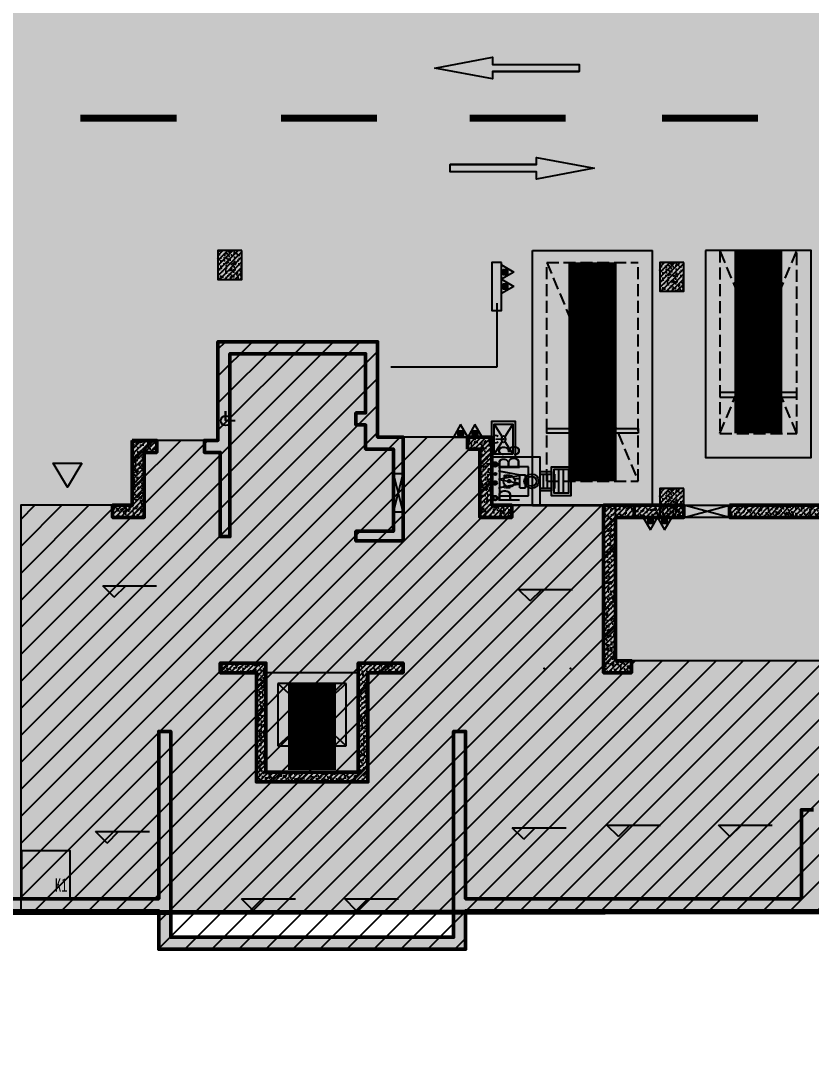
# Model space of a CAD drawing. Extents: x -1338203 to 1886333, y -530034 to 1031844.
# Drawn here: x 664247 to 680686, y 181383 to 202954 of the extents above; entities that cross this region are included whole.
import ezdxf

# ---------------------------------------------------------------- set-up
doc = ezdxf.new("R2010")
doc.units = 0
doc.header["$LTSCALE"] = 1000
doc.header["$MEASUREMENT"] = 0
doc.linetypes.add('A-001-平面B2$0$__DASH', pattern=[0.35, 0.25, -0.1])
doc.linetypes.add('DASH', pattern=[0.35, 0.25, -0.1])
for name, color, linetype in [('0A-P-PKNG-LINE', 9, 'Continuous'), ('0P-EQUIP-CW', 7, 'Continuous'), ('A-001-车位参照B1$0$A-001-车位参照B1$0$0A-P-PKNG-CAR(B)', 21, 'Continuous'), ('A-12-平面B1改$0$A-12-平面B1$0$0A-A-SYMB-ELEV', 150, 'Continuous'), ('A-12-平面B1改$0$A-12-平面B1$0$A-烟道风道', 57, 'Continuous'), ('A-12-平面B1改$0$AUDIT_D_230105163046-0', 2, 'Continuous'), ('p-a-core', 1, 'Continuous'), ('p-a-regular', 5, 'Continuous'), ('S-12-柱墙B1_1$0$0S-CW-HATCH', 251, 'Continuous'), ('S-12-柱墙B1_1$0$0S-CW-HATCH-UP', 251, 'Continuous'), ('S-12-柱墙B1_1$0$0S-S-HOLE', 55, 'Continuous'), ('S001地下一墙柱$0$S001地下一墙柱$0$0S-CC-LINE', 52, 'Continuous'), ('S001地下一墙柱$0$S001地下一墙柱$0$0S-CW-HATCH', 251, 'Continuous'), ('S001地下一墙柱$0$S001地下一墙柱$0$0S-CW-HATCH-UP', 251, 'Continuous'), ('VPIPE-给水', 3, 'Continuous'), ('中心线', 42, 'Continuous'), ('可见线', 7, 'Continuous'), ('地面指向箭头', 7, 'Continuous'), ('负一层消火栓$0$0P-ACC-FH', 7, 'Continuous'), ('负一层消火栓$0$0P-DIM-FH', 3, 'Continuous'), ('负一层消火栓$0$0P-EQUIP-FH', 7, 'Continuous'), ('负一层集水坑及排水沟$0$P001-预留预埋-B1$0$0A-O-FIXT', 6, 'Continuous'), ('负一层集水坑及排水沟$0$P001-预留预埋-B1$0$0P-EQUIP-WW', 7, 'Continuous'), ('负一层集水坑及排水沟$0$P001-预留预埋-B1$0$A-001-平面B1$0$0A-A-HATH', 8, 'Continuous'), ('负一层集水坑及排水沟$0$P001-预留预埋-B1$0$A-001-平面B1$0$0A-P-ROOF-DRAN', 190, 'Continuous'), ('负一层集水坑及排水沟$0$P001-预留预埋-B1$0$P001-预留预埋-B1$0$0P-EQUIP-WW', 7, 'Continuous')]:
    doc.layers.add(name, color=color, linetype=linetype)
for name, color, linetype, plot in [('A-001-主楼相对位置参照$0$AAD-A-MARK', 6, 'Continuous', False), ('A-12-平面B1改$0$AUDIT_D_230105163046-1', 6, 'Continuous', False), ('S-12-柱墙B1_1$0$AAD-A-MARK', 6, 'Continuous', False)]:
    doc.layers.add(name, color=color, linetype=linetype, plot=plot)
doc.layers.add('p-a-mini', color=7, linetype='Continuous', true_color=0x0050ff)
doc.layers.add('p-h-walkable', color=7, linetype='Continuous', lineweight=70, true_color=0xf0f0f0)
doc.layers.add('S-12-柱墙B1_1$0$0S-CW-LINE', color=7, linetype='Continuous', lineweight=50)
doc.styles.add('仿宋_GB2312', font='simfang.ttf', dxfattribs={"width": 0.7, "height": 4})
doc.styles.add('负一层集水坑及排水沟$0$P001-预留预埋-B1$0$P001-预留预埋-B1$0$AAD-TXT', font='AAD-TXT.shx', dxfattribs={"width": 0.7, "height": 3, "bigfont": 'AAD-HZTXT.shx'})
pattern_1 = [(45, (-2.43, -1.91), (-53.0330086, 53.0330086), []), (50, (-2.43, -1.91), (215.178055, -18.82564), [22.5, -247.5]), (355, (-2.43, -1.9), (-41.6254, 225.65764), [18, -198]), (100.4514, (15.5, -3.48), (173.552815, 206.83186), [19.12206, -210.342634]), (46.1842, (-2.43, 58.1), (320.17231, -49.6557), [33.75, -371.25]), (96.6356, (24.25, 53.95), (280.39881, 292.23536), [28.68309, -315.5139]), (351.1842, (-2.43, 58.1), (280.39858, 292.23558), [27, -297]), (21, (27.57, 43.09), (179.072116, -120.785667), [22.5, -247.5]), (326, (27.57, 43.1), (72.9946, 217.54501), [18, -198]), (71.4514, (42.5, 33.03), (252.06679, 96.75915), [19.12206, -210.342634]), (37.5, (-2.43, -1.91), (3.647957, 99.868156), [0, -195.6, 0, -201, 0, -198.75]), (7.5, (-2.43, -1.91), (78.920861, 118.323514), [0, -114.6, 0, -191.1, 0, -75.75]), (327.5, (-69.33, -1.91), (160.146731, -6.7664615), [0, -75, 0, -234, 0, -310.5]), (317.5, (-99.33, -1.91), (174.95585, 30.031495), [0, -97.5, 0, -155.4, 0, -220.5])]
pattern_2 = [(45, (0, 0), (-53.0330086, 53.0330086), []), (50, (0, 0), (215.178055, -18.82564), [22.5, -247.5]), (355, (0, 0), (-41.6254, 225.65764), [18, -198]), (100.4514, (17.93, -1.57), (173.552815, 206.83186), [19.12206, -210.342634]), (46.1842, (0, 60), (320.17231, -49.6557), [33.75, -371.25]), (96.6356, (26.68, 55.86), (280.39881, 292.23536), [28.68309, -315.5139]), (351.1842, (0, 60), (280.39858, 292.23558), [27, -297]), (21, (30, 45), (179.072116, -120.785667), [22.5, -247.5]), (326, (30, 45), (72.9946, 217.545014), [18, -198]), (71.4514, (44.92, 34.93), (252.06679, 96.75915), [19.12206, -210.342634]), (37.5, (0, 0), (3.647957, 99.868156), [0, -195.6, 0, -201, 0, -198.75]), (7.5, (0, 0), (78.920861, 118.323514), [0, -114.6, 0, -191.1, 0, -75.75]), (327.5, (-66.9, 0), (160.146731, -6.7664615), [0, -75, 0, -234, 0, -310.5]), (317.5, (-96.9, 0), (174.95585, 30.031495), [0, -97.5, 0, -155.4, 0, -220.5])]

# ---------------------------------------------------------------- blocks, each defined once
blk = doc.blocks.new('负一层集水坑及排水沟$0$P001-预留预埋-B1$0$$lvtry$00000191')
at = {"color": 0}
for p, q in [((-250, -50, 0), (-39, -219, 0)), ((39, -219, 0), (250, -50, 0)), ((-250, -450, 0), (-39, -281, 0)), ((39, -281, 0), (250, -450, 0))]:
    blk.add_line(p, q, dxfattribs=at)
at = {"color": 0, "elevation": 0}
for points in [[(300, -500), (300, 0), (-300, 0), (-300, -500)], [(250, -450), (250, -50), (-250, -50), (-250, -450)]]:
    blk.add_lwpolyline(points, close=True, dxfattribs=at)
at = {"color": 0}
blk.add_circle((0, -250, 0), 50, dxfattribs=at)
for p in [(0, -50, 0), (0, -250, 0)]:
    blk.add_point(p, dxfattribs=at)
blk = doc.blocks.new('负一层集水坑及排水沟$0$A$C2D5B4FF3')
at = {"layer": '负一层集水坑及排水沟$0$P001-预留预埋-B1$0$A-001-平面B1$0$0A-A-HATH'}
h = blk.add_hatch(dxfattribs=at)
h.set_pattern_fill('STEEL', color=256, scale=150, angle=495)
h.set_pattern_definition([(180, (-208180, -40365.8), (-2e-05, -238.125), []), (180, (-208264.19, -40450), (-2e-05, -238.125), [])])
h.paths.add_polyline_path([(50, 328), (350, 328), (350, 0), (50, 0)])
at = {"layer": '负一层集水坑及排水沟$0$P001-预留预埋-B1$0$0P-EQUIP-WW'}
for p, q in [((450, 491), (-50, 491)), ((450, 391), (-50, 391))]:
    blk.add_line(p, q, dxfattribs=at)
for points in [[(-100, 641), (500, 641), (500, 241), (-100, 241)], [(-50, 591), (450, 591), (450, 291), (-50, 291)]]:
    blk.add_lwpolyline(points, close=True, dxfattribs=at)
at = {"layer": '负一层集水坑及排水沟$0$P001-预留预埋-B1$0$A-001-平面B1$0$0A-P-ROOF-DRAN'}
for points in [[(0, 0), (0, 241), (400, 241), (400, 0)], [(50, 241), (350, 241), (350, 0), (50, 0)]]:
    blk.add_lwpolyline(points, close=True, dxfattribs=at)
blk = doc.blocks.new('负一层集水坑及排水沟$0$P001-预留预埋-B1$0$EREF')
at = {"layer": '负一层集水坑及排水沟$0$P001-预留预埋-B1$0$P001-预留预埋-B1$0$0P-EQUIP-WW'}
for p, q in [((81767, 163905), (81733, 163939)), ((81777, 163917), (81745, 163949)), ((81104, 163835), (81104, 163235)), ((81704, 163835), (81104, 163835)), ((81274, 163735), (81337, 163735)), ((81274, 163735), (81274, 163719)), ((81471, 163735), (81534, 163735)), ((81534, 163735), (81534, 163719)), ((81704, 163235), (81704, 163835)), ((81748, 163902), (81730, 163920)), ((81274, 163719), (81317, 163719)), ((81274, 163706), (81306, 163706)), ((81274, 163706), (81274, 163615)), ((81274, 163615), (81285, 163615)), ((81345, 163529), (81345, 163416)), ((81463, 163529), (81463, 163416)), ((81491, 163719), (81534, 163719)), ((81502, 163706), (81534, 163706)), ((81523, 163615), (81534, 163615)), ((81534, 163706), (81534, 163615)), ((81270, 163416), (81538, 163416)), ((81270, 163416), (81270, 163295)), ((81270, 163295), (81538, 163295)), ((81328, 163289), (81480, 163289)), ((81328, 163289), (81328, 163280)), ((81345, 163295), (81345, 163289)), ((81463, 163295), (81463, 163289)), ((81480, 163289), (81480, 163280)), ((81538, 163416), (81538, 163295)), ((81104, 163235), (81704, 163235)), ((81328, 163280), (81480, 163280)), ((81345, 163280), (81345, 163252)), ((81463, 163280), (81463, 163252))]:
    blk.add_line(p, q, dxfattribs=at)
blk.add_lwpolyline([(80904, 163992), (80904, 162992), (81904, 162992), (81904, 163992)], close=True, dxfattribs=at)
for centre, radius in [((81054, 163926), 50), ((81054, 163926), 35), ((81369, 163926), 40), ((81369, 163926), 25), ((81554, 163926), 25), ((81554, 163926), 15), ((81754, 163926), 50), ((81754, 163926), 25), ((81404, 163635), 121), ((81404, 163635), 27), ((81404, 163170), 151), ((81404, 163170), 102)]:
    blk.add_circle(centre, radius, dxfattribs=at)
at = {"layer": '负一层集水坑及排水沟$0$P001-预留预埋-B1$0$P001-预留预埋-B1$0$0P-EQUIP-WW', "style": '负一层集水坑及排水沟$0$P001-预留预埋-B1$0$P001-预留预埋-B1$0$AAD-TXT', "width": 0.7}
blk.add_text('PWB3', height=450, dxfattribs=at).set_placement((80962, 163414, 3000))
blk = doc.blocks.new('负一层集水坑及排水沟')
at = {"rotation": 90}
blk.add_blockref('负一层集水坑及排水沟$0$P001-预留预埋-B1$0$EREF', (71674, -194914, 0), dxfattribs=at)
at = {"ltscale": 0.002, "rotation": 270}
blk.add_blockref('负一层集水坑及排水沟$0$A$C2D5B4FF3', (-91319, -113310, 0), dxfattribs=at)
at = {"layer": '负一层集水坑及排水沟$0$P001-预留预埋-B1$0$0A-O-FIXT', "xscale": -1.250000000000001, "yscale": 0.9600000000000013, "rotation": 90}
blk.add_blockref('负一层集水坑及排水沟$0$P001-预留预埋-B1$0$$lvtry$00000191', (-92319, -112635, 0), dxfattribs=at)
blk = doc.blocks.new('负一层消火栓$0$$TwtSys$00000546')
h = blk.add_hatch()
h.set_pattern_fill('ANSI31', color=256, scale=200, style=0)
h.set_pattern_definition([(45, (-38543.802, -6670.83), (-17.67767, 17.67767), [])])
h.paths.add_polyline_path([(-65, 174), (65, 174), (65, 44), (-65, 44)])
for points in [[(0, 344), (-198, 0), (198, 0)], [(-65, 174), (65, 174), (65, 44), (-65, 44)]]:
    blk.add_lwpolyline(points, close=True)
blk = doc.blocks.new('负一层消火栓')
at = {"layer": '负一层消火栓$0$0P-ACC-FH'}
blk.add_lwpolyline([(-92119, -108960), (-92319, -108960), (-92319, -109960), (-92119, -109960)], close=True, dxfattribs=at)
at = {"layer": '负一层消火栓$0$0P-DIM-FH'}
for p, q in [((-92219, -109810, 800), (-92219, -111139, 800)), ((-92219, -111139, 800), (-94422, -111139, 800))]:
    blk.add_line(p, q, dxfattribs=at)
at = {"layer": '负一层消火栓$0$0P-EQUIP-FH', "yscale": 0.75, "zscale": 0.75}
for p, xscale, rotation in [((-92119, -109161, 800), -0.75, 270), ((-92119, -109161, 800), -0.75, 270), ((-92119, -109459, 800), -0.75, 270), ((-92119, -109459, 800), -0.75, 270), ((-89025, -114260), 0.75, 180), ((-88728, -114260), 0.75, 180)]:
    blk.add_blockref('负一层消火栓$0$$TwtSys$00000546', p, dxfattribs=dict(at, xscale=xscale, rotation=rotation))
at = {"layer": '负一层消火栓$0$0P-EQUIP-FH', "xscale": 0.75, "yscale": 0.75, "zscale": 0.75}
for p in [(-92970, -112590), (-92672, -112590)]:
    blk.add_blockref('负一层消火栓$0$$TwtSys$00000546', p, dxfattribs=at)
blk = doc.blocks.new('$TwtSys$00000320')
at = {"const_width": 20}
for points in [[(0, 0), (0, -121)], [(-37, -83), (37, -83)]]:
    blk.add_lwpolyline(points, dxfattribs=at)
blk = doc.blocks.new('A$Cee0fc4ce')
at = {"layer": 'VPIPE-给水'}
blk.add_arc((-92244, -112635), 75, 45, 315, dxfattribs=at)
at = {"layer": '0P-EQUIP-CW', "xscale": 1.5, "yscale": 1.5, "zscale": 1.5, "rotation": 89.99999999999994}
blk.add_blockref('$TwtSys$00000320', (-92244, -112635), dxfattribs=at)
blk = doc.blocks.new('直行')
at = {"layer": '地面指向箭头'}
blk.add_hatch(color=251, dxfattribs=at).paths.add_polyline_path([(-29241, 4059962), (-29466, 4058762), (-29316, 4058762), (-29316, 4056961), (-29166, 4056961), (-29166, 4058762), (-29016, 4058762)])
at = {"layer": '地面指向箭头', "color": 251}
blk.add_lwpolyline([(-29316, 4058762), (-29316, 4056961), (-29316, 4058762), (-29316, 4058762), (-29466, 4058762), (-29241, 4059962), (-29016, 4058762), (-29166, 4058762), (-29166, 4056961), (-29316, 4056961), (-29316, 4056961)], dxfattribs=at)
blk = doc.blocks.new('A$C9cb663f1')
at = {"layer": '中心线', "color": 251, "const_width": 150}
for points in [[(252843, -160832), (254843, -160832)], [(257012, -160832), (259012, -160832)], [(260934, -160832), (262934, -160832)], [(264934, -160832), (266934, -160832)]]:
    blk.add_lwpolyline(points, dxfattribs=at)
at = {"layer": '地面指向箭头', "color": 251}
for p, rotation in [((4320173, -130550), 90), ((-3796433, -191114), 270)]:
    blk.add_blockref('直行', p, dxfattribs=dict(at, rotation=rotation))
blk = doc.blocks.new('A$C488321c4')
at = {"layer": '地面指向箭头'}
h = blk.add_hatch(color=251, dxfattribs=at)
h.dxf.hatch_style = 1
h.paths.add_polyline_path([(252872, -168008), (252572, -168508), (252272, -168008)])
at = {"layer": '地面指向箭头', "color": 251, "flags": 128}
blk.add_lwpolyline([(252872, -168008), (252572, -168508), (252272, -168008), (252872, -168008)], dxfattribs=at)
blk = doc.blocks.new('JSK')
at = {"layer": '可见线', "color": 1, "elevation": -83150}
blk.add_lwpolyline([(106936, -109080), (107936, -109080), (107936, -110080), (106936, -110080)], close=True, dxfattribs=at)
at = {"layer": '可见线', "color": 1, "style": '仿宋_GB2312', "width": 0.7}
blk.add_text('K1', height=275.7, dxfattribs=at).set_placement((107625, -109932, -83150))
blk = doc.blocks.new('A-001-车位参照B1$0$A-001-车位参照B1$0$A-001-车位参照B1$0$A$C43AE5A3B')
at = {"color": 241}
blk.add_lwpolyline([(2500, 0), (2500, 4300), (300, 4300), (300, 0)], close=True, dxfattribs=at)
at = {"color": 241, "linetype": 'DASH'}
for points in [[(2200, 0), (2200, 3800), (600, 3800), (600, 0), (2200, 0)], [(600, 3800), (2200, 0)], [(2200, 3800), (600, 0)]]:
    blk.add_lwpolyline(points, dxfattribs=at)
at = {"color": 241}
blk.add_lwpolyline([(2200, 3050), (600, 3050), (600, 2950), (2200, 2950), (2200, 3050)], dxfattribs=at)
at = {"layer": 'p-a-mini', "ltscale": 0.002, "const_width": 1000}
blk.add_lwpolyline([(1400, 0), (1400, 3800)], dxfattribs=at)
blk = doc.blocks.new('A-12-平面B1改')
at = {"layer": 'A-12-平面B1改$0$A-12-平面B1$0$0A-A-SYMB-ELEV'}
for p, q in [((-2316, -3671), (-2556, -3431)), ((-2556, -3431), (-1436, -3431)), ((-2316, -3671), (-2076, -3431)), ((6335, -3747), (6095, -3507)), ((6095, -3507), (7215, -3507)), ((6335, -3747), (6575, -3507)), ((8168, -8647), (7928, -8407)), ((7928, -8407), (9048, -8407)), ((8168, -8647), (8408, -8407)), ((10488, -8647), (10248, -8407)), ((10248, -8407), (11368, -8407)), ((10488, -8647), (10728, -8407)), ((-2465, -8783), (-2705, -8543)), ((-2705, -8543), (-1585, -8543)), ((-2465, -8783), (-2225, -8543)), ((6200, -8703), (5960, -8463)), ((5960, -8463), (7080, -8463)), ((6200, -8703), (6440, -8463)), ((573, -10183), (333, -9943)), ((333, -9943), (1453, -9943)), ((573, -10183), (813, -9943)), ((2718, -10183), (2478, -9943)), ((2478, -9943), (3598, -9943)), ((2718, -10183), (2958, -9943))]:
    blk.add_line(p, q, dxfattribs=at)
at = {"layer": 'A-12-平面B1改$0$A-12-平面B1$0$A-烟道风道'}
for p in [(6625, -5150), (7173, -5150)]:
    blk.add_point(p, dxfattribs=at)
at = {"layer": 'A-12-平面B1改$0$AUDIT_D_230105163046-0'}
for p, q in [((2507, -5465), (1087, -5465)), ((1087, -5465), (1087, -6761)), ((2507, -6761), (1087, -5465)), ((2507, -5465), (1087, -6761)), ((2507, -6761), (2507, -5465)), ((1087, -6761), (2507, -6761)), ((2223, -6923), (1371, -6923)), ((1371, -6923), (1371, -7085)), ((1371, -7085), (2223, -7085)), ((2223, -7085), (2223, -6923))]:
    blk.add_line(p, q, dxfattribs=at)
at = {"layer": 'A-12-平面B1改$0$AUDIT_D_230105163046-1'}
for q in [(0, 200), (0, 200), (0, 200), (200, 0), (200, 0), (200, 0)]:
    blk.add_line((0, 0), q, dxfattribs=at)
blk.add_circle((0, 0), 100, dxfattribs=at)
blk.add_circle((0, 0), 100, dxfattribs=at)
blk.add_circle((0, 0), 100, dxfattribs=at)
blk = doc.blocks.new('A-001-主楼相对位置参照')
at = {"layer": 'A-001-主楼相对位置参照$0$AAD-A-MARK'}
blk.add_lwpolyline([(-97019, -119560), (-95099, -119560), (-95099, -117490), (-97019, -117490)], close=True, dxfattribs=at)
blk = doc.blocks.new('S-12-柱墙B1_1', base_point=(-588474, -346969))
at = {"layer": 'S-12-柱墙B1_1$0$0S-CW-HATCH'}
h = blk.add_hatch(color=256, dxfattribs=at)
h.dxf.hatch_style = 1
h.paths.add_polyline_path([(-584784, -348869), (-584984, -348869), (-584984, -349269), (-585764, -349269), (-585764, -349469), (-584784, -349469)])
h.paths.add_polyline_path([(-584984, -348069), (-584784, -348069), (-584784, -347309), (-585314, -347309), (-585314, -345329), (-588634, -345329), (-588634, -347379), (-588914, -347379), (-588914, -347629), (-588584, -347629), (-588584, -349379), (-588384, -349379), (-588384, -345579), (-585564, -345579), (-585564, -346809), (-585764, -346809), (-585764, -347059), (-585564, -347059), (-585564, -347559), (-584984, -347559)])
h = blk.add_hatch(color=256, dxfattribs=at)
h.dxf.hatch_style = 1
h.paths.add_polyline_path([(-590414, -347379), (-590414, -348729), (-590824, -348729), (-590824, -348979), (-590164, -348979), (-590164, -347629), (-589904, -347629), (-589904, -347379)])
h = blk.add_hatch(color=256, dxfattribs=at)
h.dxf.hatch_style = 1
h.paths.add_polyline_path([(-583444, -347559), (-583184, -347559), (-583184, -348979), (-582524, -348979), (-582524, -348729), (-582934, -348729), (-582934, -347309), (-583444, -347309)])
h = blk.add_hatch(color=256, dxfattribs=at)
h.dxf.hatch_style = 1
h.paths.add_polyline_path([(-544824, -351749), (-545074, -351749), (-545074, -350749), (-544824, -350749), (-544824, -348729), (-549444, -348729), (-549444, -348979), (-545074, -348979), (-545074, -351959), (-545424, -351959), (-545424, -352209), (-545074, -352209), (-545074, -355139), (-544824, -355139), (-544824, -355839), (-545074, -355839), (-545074, -356909), (-548299, -356909), (-548299, -355059), (-548549, -355059), (-548549, -356909), (-555534, -356909), (-555534, -353429), (-555784, -353429), (-555784, -357709), (-561664, -357709), (-561664, -353429), (-561914, -353429), (-561914, -356909), (-568899, -356909), (-568899, -355059), (-569149, -355059), (-569149, -356909), (-572374, -356909), (-572374, -354579), (-572624, -354579), (-572624, -356909), (-572774, -356909), (-572774, -354579), (-573024, -354579), (-573024, -356909), (-576249, -356909), (-576249, -355059), (-576499, -355059), (-576499, -356909), (-583484, -356909), (-583484, -353429), (-583734, -353429), (-583734, -357709), (-589614, -357709), (-589614, -353429), (-589864, -353429), (-589864, -356909), (-596849, -356909), (-596849, -355059), (-597099, -355059), (-597099, -356909), (-600324, -356909), (-600324, -352209), (-599974, -352209), (-599974, -351959), (-600324, -351959), (-600324, -348979), (-599554, -348979), (-599554, -348729), (-600574, -348729), (-600574, -357159), (-589864, -357159), (-589864, -357959), (-583484, -357959), (-583484, -357159), (-561914, -357159), (-561914, -357959), (-555534, -357959), (-555534, -357159), (-544824, -357159)])
h = blk.add_hatch(color=256, dxfattribs=at)
h.dxf.hatch_style = 1
h.paths.add_polyline_path([(-580364, -351959), (-580364, -348979), (-579974, -348979), (-579974, -348729), (-580614, -348729), (-580614, -352209), (-580034, -352209), (-580034, -351959)])
h = blk.add_hatch(color=256, dxfattribs=at)
h.dxf.hatch_style = 1
h.paths.add_polyline_path([(-579974, -348729), (-578944, -348729), (-578944, -348979), (-579974, -348979)])
h = blk.add_hatch(color=256, dxfattribs=at)
h.dxf.hatch_style = 1
h.paths.add_polyline_path([(-577994, -348729), (-574324, -348729), (-574324, -348979), (-577994, -348979)])
h = blk.add_hatch(color=256, dxfattribs=at)
h.dxf.hatch_style = 1
h.paths.add_polyline_path([(-585514, -352209), (-584784, -352209), (-584784, -352009), (-585714, -352009), (-585714, -354279), (-587634, -354279), (-587634, -352009), (-588584, -352009), (-588584, -352209), (-587834, -352209), (-587834, -354479), (-585514, -354479)])
at = {"layer": 'S-12-柱墙B1_1$0$0S-CW-HATCH-UP'}
h = blk.add_hatch(dxfattribs=at)
h.set_pattern_fill('钢筋混凝土', color=256, scale=30)
h.set_pattern_definition(pattern_2)
h.paths.add_polyline_path([(-584984, -348069), (-584784, -348069), (-584784, -347309), (-585314, -347309), (-585314, -345329), (-588634, -345329), (-588634, -347379), (-588914, -347379), (-588914, -347629), (-588584, -347629), (-588584, -349379), (-588384, -349379), (-588384, -345579), (-585564, -345579), (-585564, -346809), (-585764, -346809), (-585764, -347059), (-585564, -347059), (-585564, -347559), (-584984, -347559)])
h.paths.add_polyline_path([(-584784, -348869), (-584984, -348869), (-584984, -349269), (-585764, -349269), (-585764, -349469), (-584784, -349469)])
h = blk.add_hatch(dxfattribs=at)
h.set_pattern_fill('钢筋混凝土', color=256, scale=30)
h.set_pattern_definition(pattern_1)
h.paths.add_polyline_path([(-590414, -347379), (-590414, -348729), (-590824, -348729), (-590824, -348979), (-590164, -348979), (-590164, -347629), (-589904, -347629), (-589904, -347379)])
h = blk.add_hatch(dxfattribs=at)
h.set_pattern_fill('钢筋混凝土', color=256, scale=30)
h.set_pattern_definition(pattern_1)
h.paths.add_polyline_path([(-583444, -347559), (-583184, -347559), (-583184, -348979), (-582524, -348979), (-582524, -348729), (-582934, -348729), (-582934, -347309), (-583444, -347309)])
h = blk.add_hatch(dxfattribs=at)
h.set_pattern_fill('钢筋混凝土', color=256, scale=30)
h.set_pattern_definition(pattern_2)
h.paths.add_polyline_path([(-545074, -350749), (-544824, -350749), (-544824, -348729), (-549444, -348729), (-549444, -348979), (-545074, -348979), (-545074, -351959), (-545424, -351959), (-545424, -352209), (-545074, -352209), (-545074, -355139), (-544824, -355139), (-544824, -355839), (-545074, -355839), (-545074, -356909), (-548299, -356909), (-548299, -355059), (-548549, -355059), (-548549, -356909), (-555534, -356909), (-555534, -353429), (-555784, -353429), (-555784, -357709), (-561664, -357709), (-561664, -353429), (-561914, -353429), (-561914, -356909), (-568899, -356909), (-568899, -355059), (-569149, -355059), (-569149, -356909), (-572374, -356909), (-572374, -354579), (-572624, -354579), (-572624, -356909), (-572774, -356909), (-572774, -354579), (-573024, -354579), (-573024, -356909), (-576249, -356909), (-576249, -355059), (-576499, -355059), (-576499, -356909), (-583484, -356909), (-583484, -353429), (-583734, -353429), (-583734, -357709), (-589614, -357709), (-589614, -353429), (-589864, -353429), (-589864, -356909), (-596849, -356909), (-596849, -355059), (-597099, -355059), (-597099, -356909), (-600324, -356909), (-600324, -352209), (-599974, -352209), (-599974, -351959), (-600324, -351959), (-600324, -348979), (-599554, -348979), (-599554, -348729), (-600574, -348729), (-600574, -357159), (-589864, -357159), (-589864, -357959), (-583484, -357959), (-583484, -357159), (-561914, -357159), (-561914, -357959), (-555534, -357959), (-555534, -357159), (-544824, -357159), (-544824, -351749), (-545074, -351749)])
h = blk.add_hatch(dxfattribs=at)
h.set_pattern_fill('钢筋混凝土', color=256, scale=30)
h.set_pattern_definition(pattern_1)
h.paths.add_polyline_path([(-580364, -351959), (-580364, -348979), (-579974, -348979), (-579974, -348729), (-580614, -348729), (-580614, -352209), (-580034, -352209), (-580034, -351959)])
h = blk.add_hatch(dxfattribs=at)
h.set_pattern_fill('钢筋混凝土', color=256, scale=30)
h.set_pattern_definition([(45, (0, 0), (-53.033009, 53.033009), []), (50, (0, 0), (215.178055, -18.82564), [22.5, -247.5]), (355, (0, 0), (-41.6254, 225.65764), [18, -198]), (100.4514, (17.93, -1.57), (173.552815, 206.83186), [19.12206, -210.342634]), (46.1842, (0, 60), (320.17231, -49.6557), [33.75, -371.25]), (96.6356, (26.68, 55.86), (280.39881, 292.23536), [28.68309, -315.5139]), (351.1842, (0, 60), (280.39858, 292.23558), [27, -297]), (21, (30, 45), (179.072116, -120.785667), [22.5, -247.5]), (326, (30, 45), (72.9946, 217.54501), [18, -198]), (71.4514, (44.92, 34.93), (252.06679, 96.75915), [19.12206, -210.342634]), (37.5, (0, 0), (3.647957, 99.868156), [0, -195.6, 0, -201, 0, -198.75]), (7.5, (0, 0), (78.920861, 118.323514), [0, -114.6, 0, -191.1, 0, -75.75]), (327.5, (-66.9, 0), (160.146731, -6.7664615), [0, -75, 0, -234, 0, -310.5]), (317.5, (-96.9, 0), (174.95585, 30.031495), [0, -97.5, 0, -155.4, 0, -220.5])])
h.paths.add_polyline_path([(-579974, -348729), (-578944, -348729), (-578944, -348979), (-579974, -348979)])
h = blk.add_hatch(dxfattribs=at)
h.set_pattern_fill('钢筋混凝土', color=256, scale=30)
h.set_pattern_definition(pattern_2)
h.paths.add_polyline_path([(-577994, -348729), (-574324, -348729), (-574324, -348979), (-577994, -348979)])
h = blk.add_hatch(dxfattribs=at)
h.set_pattern_fill('钢筋混凝土', color=256, scale=30)
h.set_pattern_definition([(45, (1033848.31, 362347.52), (-53.0330086, 53.0330086), []), (50, (1033848.31, 362347.52), (215.178055, -18.82564), [22.5, -247.5]), (355, (1033848.31, 362347.52), (-41.6254, 225.65764), [18, -198]), (100.4514, (1033866.24, 362345.95), (173.552815, 206.831863), [19.122057, -210.342634]), (46.1842, (1033848.3, 362407.52), (320.172315, -49.655704), [33.75, -371.25]), (96.6356, (1033875, 362403.4), (280.39881, 292.23536), [28.683086, -315.5139]), (351.1842, (1033848.3, 362407.52), (280.398584, 292.23558), [27, -297]), (21, (1033878.31, 362392.52), (179.072116, -120.785667), [22.5, -247.5]), (326, (1033878.31, 362392.52), (72.9946, 217.545014), [18, -198]), (71.4514, (1033893.24, 362382.46), (252.066789, 96.75915), [19.122057, -210.342634]), (37.5, (1033848.31, 362347.52), (3.6479566, 99.868156), [0, -195.6, 0, -201, 0, -198.75]), (7.5, (1033848.31, 362347.52), (78.920861, 118.3235136), [0, -114.6, 0, -191.1, 0, -75.75]), (327.5, (1033781.41, 362347.52), (160.146731, -6.7664615), [0, -75, 0, -234, 0, -310.5]), (317.5, (1033751.41, 362347.52), (174.955851, 30.031495), [0, -97.5, 0, -155.4, 0, -220.5])])
h.paths.add_polyline_path([(-585514, -352209), (-584784, -352209), (-584784, -352009), (-585714, -352009), (-585714, -354279), (-587634, -354279), (-587634, -352009), (-588584, -352009), (-588584, -352209), (-587834, -352209), (-587834, -354479), (-585514, -354479)])
at = {"layer": 'S-12-柱墙B1_1$0$0S-CW-LINE'}
for points in [[(-588364, -345329), (-588364, -345329), (-588634, -345329), (-588634, -347379), (-588914, -347379), (-588914, -347629), (-588584, -347629), (-588584, -349379), (-588384, -349379), (-588384, -345579), (-585564, -345579), (-585564, -346809), (-585764, -346809), (-585764, -347059), (-585564, -347059), (-585564, -347559), (-584984, -347559), (-584984, -349269), (-585764, -349269), (-585764, -349469), (-584784, -349469), (-584784, -347309), (-585314, -347309), (-585314, -345329), (-588364, -345329)], [(-561914, -357159), (-583484, -357159), (-583484, -357959), (-589864, -357959), (-589864, -357159), (-600574, -357159)], [(-596849, -356909), (-589864, -356909), (-589864, -353429), (-589614, -353429), (-589614, -357709), (-583734, -357709), (-583734, -353429), (-583484, -353429), (-583484, -356909), (-576499, -356909), (-576499, -355059), (-576249, -355059)]]:
    blk.add_lwpolyline(points, dxfattribs=at)
for points in [[(-590414, -347379), (-590414, -348729), (-590824, -348729), (-590824, -348979), (-590164, -348979), (-590164, -347629), (-589904, -347629), (-589904, -347379)], [(-583444, -347559), (-583184, -347559), (-583184, -348979), (-582524, -348979), (-582524, -348729), (-582934, -348729), (-582934, -347309), (-583444, -347309)], [(-580364, -351959), (-580364, -348979), (-579974, -348979), (-579974, -348729), (-580614, -348729), (-580614, -352209), (-580034, -352209), (-580034, -351959)], [(-579974, -348729), (-578944, -348729), (-578944, -348979), (-579974, -348979)], [(-577994, -348729), (-574324, -348729), (-574324, -348979), (-577994, -348979)], [(-585514, -352209), (-584784, -352209), (-584784, -352009), (-585714, -352009), (-585714, -354279), (-587634, -354279), (-587634, -352009), (-588584, -352009), (-588584, -352209), (-587834, -352209), (-587834, -354479), (-585514, -354479)]]:
    blk.add_lwpolyline(points, close=True, dxfattribs=at)
at = {"layer": 'S-12-柱墙B1_1$0$0S-S-HOLE'}
for p, q in [((-584984, -348869), (-584784, -348069)), ((-584784, -348869), (-584984, -348069)), ((-578944, -348979), (-577994, -348729)), ((-577994, -348979), (-578944, -348729))]:
    blk.add_line(p, q, dxfattribs=at)
for points in [[(-584984, -348069), (-584784, -348069), (-584784, -348869), (-584984, -348869)], [(-578944, -348729), (-577994, -348729), (-577994, -348979), (-578944, -348979)]]:
    blk.add_lwpolyline(points, close=True, dxfattribs=at)
at = {"layer": 'S-12-柱墙B1_1$0$AAD-A-MARK'}
blk.add_lwpolyline([(-588474, -346769), (-588474, -346969), (-588274, -346969)], dxfattribs=at)
blk.add_circle((-588474, -346969), 100, dxfattribs=at)

msp = doc.modelspace()

# ---------------------------------------------------------------- hatches: boundary and pattern name
at = {"ltscale": 0.002}
h = msp.add_hatch(dxfattribs=at)
h.set_pattern_fill('ANSI31', color=8, scale=250)
h.set_pattern_definition([(45, (321361.53, 273455.2), (-280.633, 280.633), [])])
h.paths.add_polyline_path([(664246.6, 192879.1), (664246.6, 184449.1), (667116.6, 184449.1), (667116.6, 183649.1), (673496.6, 183649.1), (673496.6, 184449.1), (695066.6, 184449.1), (695066.6, 183649.1), (701446.6, 183649.1), (701446.6, 184449.1), (712156.6, 184449.1), (712156.7, 189399.5), (704316.6, 189399.5), (704316.6, 192879.1), (701996.6, 192879.1), (701996.6, 194229.1), (700216.6, 194229.1), (700216.6, 196279), (696896.6, 196279), (696896.6, 194299.1), (694516.6, 194299.1), (694516.6, 192879.1), (694516.6, 189649.1), (684206.6, 189649.1), (684206.6, 192879), (681131.6, 192879.1), (681131.6, 189649.1), (676616.6, 189649.1), (676616.6, 192879.1), (674046.6, 192879.1), (674046.6, 194299.1), (671666.6, 194299.1), (671666.6, 196279), (668346.6, 196279), (668346.6, 194229.1), (666566.6, 194229.1), (666566.6, 192879.1)])
at = {"layer": 'p-h-walkable', "ltscale": 0.002}
h = msp.add_hatch(color=256, dxfattribs=at)
h.dxf.hatch_style = 1
h.paths.add_polyline_path([(633826.6, 244460.7), (640276.6, 244575.6), (640576.6, 234544.8), (645576.7, 234544.6), (645576.7, 209278.9), (732355.9, 209029), (732355.1, 235229.9), (738506.7, 235229.9), (738506.6, 268838.9), (732734.3, 268838.9), (732734.3, 272898.9), (711963.1, 272898.9), (711963.1, 278984.7), (717256.7, 278984.7), (717256.7, 284049), (733571.6, 284135.6), (733996.6, 290449.1), (739216.6, 290449.1), (739766.6, 284299.1), (754626.6, 284299.1), (755296.6, 290449.1), (760516.6, 290449.1), (760816.6, 283049.1), (760816.3, 275879.2), (775122.6, 275879.2), (776006.6, 274138.9), (776006.6, 259429.1), (778716.6, 259429.1), (778716.6, 238849.1), (783416.6, 238849.1), (783416.6, 237229.1), (782066.6, 237229.1), (782066.6, 234429.1), (779546.6, 234429.1), (779546.6, 237129.1), (773916.6, 237129.1), (773916.6, 243229.1), (764306.6, 243225.6), (764306.6, 236639.1), (760766.6, 236639.1), (760766.6, 234429.1), (758246.6, 234429.1), (758246.6, 238649.1), (762116.6, 238649.1), (762116.6, 243225.6), (748656.6, 243225.6), (748756.3, 207529.1), (800106.6, 207528.9), (800206.7, 201639.7), (812908.2, 202239.1), (812576.6, 180449.3), (744206, 180449.3), (744206, 173439), (728556.7, 173439), (728556.6, 122289.1), (746356.6, 122289.1), (750916.6, 132325.6), (842896.6, 132325.6), (843211.6, 121345.6), (839116.6, 121345.6), (839116.6, 93449.1), (864906.6, 93449.1), (864906.6, 79694), (875856.6, 74929.1), (875856.6, 65749.1), (834560.6, 65749.1), (839142.9, 28436.3), (869465.5, 32160.2), (871163.4, 18334), (873704.3, 18646.1), (877328.9, 5540.2), (761876.2, -8638.5), (761133.2, 2082.3), (764950.9, 5291.5), (763253.1, 19116.3), (799242.7, 23536.1), (793807.6, 65749.1), (750756.6, 65749.1), (751556.6, 81645.6), (636016.6, 81645.6), (636016.6, 96345.6), (629416.6, 96345.6), (629416.6, 118203.2), (622306.6, 118203.2), (622286.6, 139083.2), (644406.6, 137003.2), (644406.6, 129968.2), (656656.6, 129968.2), (656406.6, 138083.2), (712156.6, 138083.2), (711856.6, 184449.1), (581811.6, 184349.1), (581826.6, 197199.1), (585876.6, 197449.1), (585976.6, 209279), (629226.6, 209578.9), (628926.8, 236145.4), (633826.6, 236145.6)])
at = {"layer": 'S001地下一墙柱$0$S001地下一墙柱$0$0S-CW-HATCH'}
h = msp.add_hatch(color=256, dxfattribs=at)
h.dxf.hatch_style = 1
h.paths.add_polyline_path([(668846.7, 198175), (668346.7, 198175), (668346.7, 197575), (668846.7, 197575)])
h = msp.add_hatch(color=256, dxfattribs=at)
h.dxf.hatch_style = 1
h.paths.add_polyline_path([(678036.6, 197928.8), (677536.6, 197928.8), (677536.6, 197328.8), (678036.6, 197328.8)])
h = msp.add_hatch(color=256, dxfattribs=at)
h.dxf.hatch_style = 1
h.paths.add_polyline_path([(678036.6, 193229.1), (677536.6, 193229.1), (677536.6, 192629.1), (678036.6, 192629.1)])
at = {"layer": 'S001地下一墙柱$0$S001地下一墙柱$0$0S-CW-HATCH-UP'}
h = msp.add_hatch(dxfattribs=at)
h.set_pattern_fill('钢筋混凝土', color=256, scale=30)
h.set_pattern_definition([(45, (701157.44, 207126.73), (-53.03301, 53.03301), []), (50, (701157.44, 207126.73), (215.1781, -18.8256), [22.5, -247.5]), (355, (701157.44, 207126.73), (-41.6254, 225.6576), [18, -198]), (100.4514, (701175.37, 207125.16), (173.5528, 206.8319), [19.122, -210.3426]), (46.1842, (701157.44, 207186.73), (320.1723, -49.6557), [33.75, -371.25]), (96.6356, (701184.12, 207182.6), (280.3988, 292.2354), [28.683, -315.514]), (351.1842, (701157.44, 207186.73), (280.3986, 292.2356), [27, -297]), (21, (701187.44, 207171.73), (179.0721, -120.7857), [22.5, -247.5]), (326, (701187.44, 207171.73), (72.9946, 217.545), [18, -198]), (71.4514, (701202.36, 207161.66), (252.0668, 96.7591), [19.122, -210.3426]), (37.5, (701157.44, 207126.73), (3.64796, 99.86816), [0, -195.6, 0, -201, 0, -198.75]), (7.5, (701157.44, 207126.73), (78.92086, 118.3235), [0, -114.6, 0, -191.1, 0, -75.75]), (327.5, (701090.54, 207126.73), (160.14673, -6.76646), [0, -75, 0, -234, 0, -310.5]), (317.5, (701060.54, 207126.73), (174.95585, 30.0315), [0, -97.5, 0, -155.4, 0, -220.5])])
h.paths.add_polyline_path([(668846.7, 198175), (668346.7, 198175), (668346.7, 197575), (668846.7, 197575)])
h = msp.add_hatch(dxfattribs=at)
h.set_pattern_fill('钢筋混凝土', color=256, scale=30)
h.set_pattern_definition([(45, (710347.33, 206880.546), (-53.03301, 53.03301), []), (50, (710347.33, 206880.55), (215.1781, -18.8256), [22.5, -247.5]), (355, (710347.33, 206880.55), (-41.6254, 225.6576), [18, -198]), (100.4514, (710365.26, 206878.98), (173.5528, 206.8319), [19.122, -210.3426]), (46.1842, (710347.33, 206940.55), (320.1723, -49.6557), [33.75, -371.25]), (96.6356, (710374, 206936.4), (280.3988, 292.2354), [28.683, -315.514]), (351.1842, (710347.33, 206940.55), (280.3986, 292.2356), [27, -297]), (21, (710377.33, 206925.55), (179.0721, -120.7857), [22.5, -247.5]), (326, (710377.33, 206925.55), (72.9946, 217.545), [18, -198]), (71.4514, (710392.25, 206915.48), (252.0668, 96.7591), [19.122, -210.3426]), (37.5, (710347.33, 206880.546), (3.64796, 99.86816), [0, -195.6, 0, -201, 0, -198.75]), (7.5, (710347.33, 206880.55), (78.92086, 118.3235), [0, -114.6, 0, -191.1, 0, -75.75]), (327.5, (710280.43, 206880.546), (160.14673, -6.76646), [0, -75, 0, -234, 0, -310.5]), (317.5, (710250.43, 206880.55), (174.95585, 30.0315), [0, -97.5, 0, -155.4, 0, -220.5])])
h.paths.add_polyline_path([(678036.6, 197928.8), (677536.6, 197928.8), (677536.6, 197328.8), (678036.6, 197328.8)])
h = msp.add_hatch(dxfattribs=at)
h.set_pattern_fill('钢筋混凝土', color=256, scale=30)
h.set_pattern_definition([(45, (710347.345, 202180.78), (-53.03301, 53.03301), []), (50, (710347.34, 202180.78), (215.1781, -18.8256), [22.5, -247.5]), (355, (710347.34, 202180.78), (-41.6254, 225.6576), [18, -198]), (100.4514, (710365.28, 202179.21), (173.5528, 206.8319), [19.122, -210.3426]), (46.1842, (710347.34, 202240.78), (320.1723, -49.6557), [33.75, -371.25]), (96.6356, (710374.03, 202236.65), (280.3988, 292.2354), [28.683, -315.514]), (351.1842, (710347.34, 202240.78), (280.3986, 292.2356), [27, -297]), (21, (710377.34, 202225.78), (179.0721, -120.7857), [22.5, -247.5]), (326, (710377.34, 202225.78), (72.9946, 217.545), [18, -198]), (71.4514, (710392.27, 202215.72), (252.0668, 96.7591), [19.122, -210.3426]), (37.5, (710347.345, 202180.78), (3.64796, 99.86816), [0, -195.6, 0, -201, 0, -198.75]), (7.5, (710347.34, 202180.78), (78.92086, 118.3235), [0, -114.6, 0, -191.1, 0, -75.75]), (327.5, (710280.445, 202180.78), (160.14673, -6.76646), [0, -75, 0, -234, 0, -310.5]), (317.5, (710250.44, 202180.78), (174.95585, 30.0315), [0, -97.5, 0, -155.4, 0, -220.5])])
h.paths.add_polyline_path([(678036.6, 193229.1), (677536.6, 193229.1), (677536.6, 192629.1), (678036.6, 192629.1)])

# ---------------------------------------------------------------- linework, layer by layer
for p, q in [((674886.5, 192878.6), (674886.5, 198178.6)), ((674886.5, 198178.6), (677386.5, 198178.6)), ((677386.5, 192878.6), (677386.5, 198178.6)), ((674886.5, 192878.6), (677386.5, 192878.6))]:
    msp.add_line(p, q)
at = {"linetype": 'A-001-平面B2$0$__DASH'}
for p, q in [((675186.5, 197928.6), (677086.5, 197928.6)), ((675186.5, 193378.6), (675186.5, 197928.6)), ((677086.5, 193378.6), (677086.5, 197928.6)), ((675186.5, 193378.6), (677086.5, 193378.6))]:
    msp.add_line(p, q, dxfattribs=at)
msp.add_lwpolyline([(675186.5, 197928.6), (677086.5, 193378.6)], dxfattribs=at)
at = {"color": 3, "flags": 128}
msp.add_lwpolyline([(694516.6, 189649.1), (684206.6, 189649.1), (684206.6, 192879), (681131.6, 192879.1), (681131.6, 189649.1), (676616.6, 189649.1), (676616.6, 192879.1), (674046.6, 192879.1), (674046.6, 194299.1), (671666.6, 194299.1), (671666.6, 196279), (668346.6, 196279), (668346.6, 194229.1), (666566.6, 194229.1), (666566.6, 192879.1), (664246.6, 192879.1), (664246.6, 184449.1), (667116.6, 184449.1), (667116.6, 183649.1), (673496.6, 183649.1), (673496.6, 184449.1), (695066.6, 184449.1)], dxfattribs=at)
msp.add_lwpolyline([(677086.5, 194378.6), (675186.5, 194378.6), (675186.5, 194478.6), (677086.5, 194478.6)], close=True)
at = {"layer": 'p-a-core', "ltscale": 0.002, "const_width": 1000}
msp.add_lwpolyline([(670303.1, 189174.1), (670303.1, 187374.1)], dxfattribs=at)
at = {"layer": 'p-a-regular', "ltscale": 0.002, "const_width": 1000}
msp.add_lwpolyline([(676136.5, 193378.6), (676136.5, 197928.6)], dxfattribs=at)
at = {"layer": 'p-h-walkable', "ltscale": 0.002, "const_width": 100}
msp.add_lwpolyline([(711856.6, 184449.1), (581811.6, 184349.1), (581826.6, 197199.1), (585876.6, 197449.1), (585976.6, 209279), (629226.6, 209578.9), (628926.8, 236145.4), (633826.6, 236145.6), (633826.6, 244460.7), (640276.6, 244575.6), (640576.6, 234544.8), (645576.7, 234544.6), (645576.7, 209278.9), (732355.9, 209029)], dxfattribs=at)
at = {"layer": 'S001地下一墙柱$0$S001地下一墙柱$0$0S-CC-LINE'}
for points in [[(668846.7, 198175), (668346.7, 198175), (668346.7, 197575), (668846.7, 197575)], [(678036.6, 197928.8), (677536.6, 197928.8), (677536.6, 197328.8), (678036.6, 197328.8)], [(678036.6, 193229.1), (677536.6, 193229.1), (677536.6, 192629.1), (678036.6, 192629.1)]]:
    msp.add_lwpolyline(points, close=True, dxfattribs=at)

# ---------------------------------------------------------------- block references
at = {"ltscale": 0.002}
for name, p in [('A-001-主楼相对位置参照', (766365.4, 306889.1)), ('负一层消火栓', (766365.4, 306889.1)), ('负一层集水坑及排水沟', (766365.4, 306889.1)), ('A$C488321c4', (412646.2, 361761.3)), ('A$C9cb663f1', (412646.2, 361761.3)), ('S-12-柱墙B1_1', (668506.6, 194639.1)), ('A-12-平面B1改', (668506.6, 194639.1))]:
    msp.add_blockref(name, p, dxfattribs=at)
msp.add_blockref('A$Cee0fc4ce', (766365.5, 306889.1))
at = {"layer": '0A-P-PKNG-LINE'}
msp.add_blockref('JSK', (557330.7, 294779.4, 83150), dxfattribs=at)
at = {"layer": 'A-001-车位参照B1$0$A-001-车位参照B1$0$0A-P-PKNG-CAR(B)', "rotation": 179.9999999999999}
msp.add_blockref('A-001-车位参照B1$0$A-001-车位参照B1$0$A-001-车位参照B1$0$A$C43AE5A3B', (680986.7, 198175.3), dxfattribs=at)

doc.saveas('drawing.dxf')
